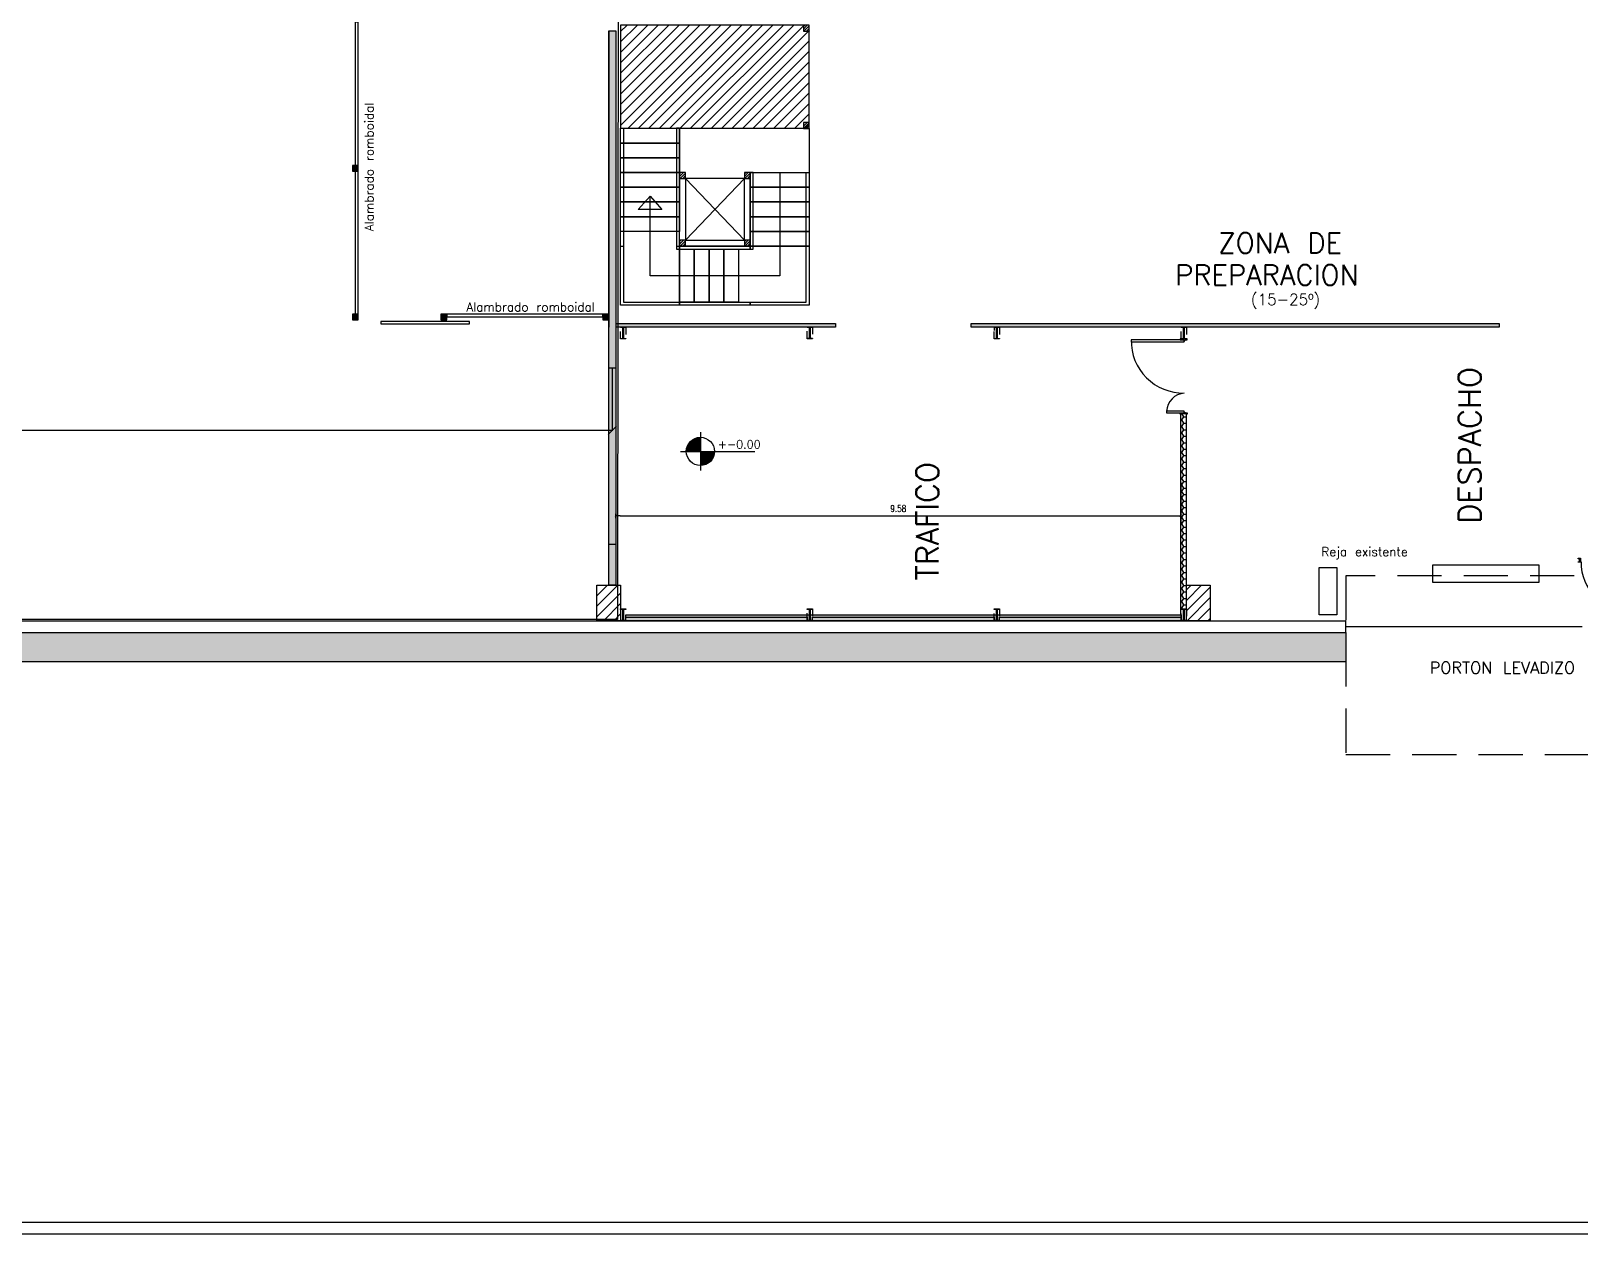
# Model space of a CAD drawing. Header units: millimetres. Extents: x 403 to 619, y 594 to 709.
# Drawn here: x 462.98 to 489.23, y 594.22 to 614.62 of the extents above; entities that cross this region are included whole.
import ezdxf

# ---------------------------------------------------------------- set-up
doc = ezdxf.new("R2010")
doc.units = ezdxf.units.MM
doc.linetypes.add('HIDDEN2', pattern=[0.1875, 0.125, -0.0625])
for name, color, linetype in [('Carpinterias', 5, 'Continuous'), ('Cortina Frigorífica', 252, 'Continuous'), ('COTAS', 6, 'Continuous'), ('Durlock', 30, 'Continuous'), ('Estructura metàlica', 3, 'Continuous'), ('Hatch', 252, 'Continuous'), ('Hatch ANMAT', 252, 'Continuous'), ('HATCH MINISTERIO', 252, 'Continuous'), ('Mobiliario', 8, 'Continuous'), ('Parantes', 1, 'Continuous'), ('Parantes alambrado', 3, 'Continuous'), ('Rejas', 3, 'Continuous'), ('Rotulo', 5, 'Continuous'), ('SOLICITACIONES ANMAT', 1, 'Continuous'), ('VISTAS', 7, 'Continuous')]:
    doc.layers.add(name, color=color, linetype=linetype)
doc.layers.add('Muros', color=1, linetype='Continuous', lineweight=25)
doc.styles.add('ARIAL', font='verdana.ttf')
doc.styles.add('RR', font='ROMANS.shx', dxfattribs={"width": 0.8})
doc.styles.get("Standard").update_dxf_attribs({"font": 'txt.shx'})
doc.dimstyles.new('200', dxfattribs={"dimscale": 0.2, "dimtxt": 1.8, "dimasz": 0.7, "dimexe": 0, "dimexo": 0.1, "dimgap": 0.08, "dimtad": 1, "dimzin": 5, "dimdsep": 46, "dimtxsty": 'ARIAL', "dimblk": 'OBLIQUE', "dimcen": -0.2, "dimdle": 0.05, "dimclrd": 1, "dimclre": 252, "dimclrt": 1, "dimadec": 3, "dimazin": 0, "dimtfac": 1, "dimtix": 1, "dimtmove": 2, "dimatfit": 3, "dimldrblk": 'NONE', "dimfxl": 0, "dimtolj": 1, "dimtzin": 5, "dimlwd": -1, "dimarcsym": 0})
doc.dimstyles.new('n-cota75', dxfattribs={"dimscale": 0.75, "dimtxt": 0.15, "dimasz": 0.1, "dimexe": 0.18, "dimexo": 0.0625, "dimgap": 0.09, "dimtad": 1, "dimzin": 4, "dimdsep": 46, "dimtxsty": 'RR', "dimblk1": 'COTA_N', "dimblk2": 'COTA_N', "dimsah": 1, "dimcen": 0.09, "dimclrd": 15, "dimclre": 8, "dimclrt": 256, "dimadec": 0, "dimazin": 0, "dimtfac": 1, "dimtix": 1, "dimtmove": 0, "dimatfit": 3, "dimldrblk": 'COTA_N', "dimfxl": 1, "dimtolj": 1, "dimtzin": 0, "dimarcsym": 0})

# ---------------------------------------------------------------- blocks, each defined once
blk = doc.blocks.new('A$C3E6B7836')
h = blk.add_hatch()
h.set_pattern_fill('ANSI31', color=256, style=0)
h.set_pattern_definition([(45, (-13.37838, -34.88476), (-0.08838835, 0.08838835), [])])
h.paths.add_polyline_path([(-0.2, -0.3), (-0.2, 0.3), (0.2, 0.3), (0.2, -0.3)])
blk.add_lwpolyline([(-0.2, -0.3), (-0.2, 0.3), (0.2, 0.3), (0.2, -0.3), (-0.2, -0.3)])
blk = doc.blocks.new('A$C03681B39')
at = {"layer": 'Parantes'}
h = blk.add_hatch(dxfattribs=at)
h.set_pattern_fill('ANSI31', color=256, style=0)
h.set_pattern_definition([(45, (-954.46899, -298.59024), (-0.088388348, 0.088388348), [])])
h.paths.add_polyline_path([(1.75, -3.199964), (0, -3.2), (0, 0), (1.75, 0), (1.75, -2.2)])
at = {"layer": 'VISTAS'}
h = blk.add_hatch(dxfattribs=at)
h.set_pattern_fill('ANSI31', color=1, scale=0.25, style=0)
h.set_pattern_definition([(45, (-951.96899, -299.590128), (-0.0220970869, 0.0220970869), [])])
edge = h.paths.add_edge_path()
edge.add_line((2.5, -1.09993), (2.5, -0.99993))
edge.add_line((2.5, -0.99993), (2.6, -0.99993))
edge.add_line((2.6, -0.99993), (2.6, -1.09993))
edge.add_line((2.6, -1.09993), (2.497312, -1.09993))
h = blk.add_hatch(dxfattribs=at)
h.set_pattern_fill('ANSI31', color=1, scale=0.25, style=0)
h.set_pattern_definition([(45, (-950.82168, -299.590128), (-0.0220970869, 0.0220970869), [])])
edge = h.paths.add_edge_path()
edge.add_line((3.647312, -1.09993), (3.647312, -0.99993))
edge.add_line((3.647312, -0.99993), (3.747312, -0.99993))
edge.add_line((3.747312, -0.99993), (3.747312, -1.09993))
edge.add_line((3.747312, -1.09993), (3.644624, -1.09993))
h = blk.add_hatch(dxfattribs=at)
h.set_pattern_fill('ANSI31', color=1, scale=0.25, style=0)
h.set_pattern_definition([(45, (-951.96899, -300.69009), (-0.0220970869, 0.0220970869), [])])
edge = h.paths.add_edge_path()
edge.add_line((2.5, -2.199894), (2.5, -2.099894))
edge.add_line((2.5, -2.099894), (2.6, -2.099894))
edge.add_line((2.6, -2.099894), (2.6, -2.199894))
edge.add_line((2.6, -2.199894), (2.497312, -2.199894))
h = blk.add_hatch(dxfattribs=at)
h.set_pattern_fill('ANSI31', color=1, scale=0.25, style=0)
h.set_pattern_definition([(45, (-950.82168, -300.69009), (-0.0220970869, 0.0220970869), [])])
edge = h.paths.add_edge_path()
edge.add_line((3.647312, -2.199894), (3.647312, -2.099894))
edge.add_line((3.647312, -2.099894), (3.747312, -2.099894))
edge.add_line((3.747312, -2.099894), (3.747312, -2.199894))
edge.add_line((3.747312, -2.199894), (3.644624, -2.199894))
h = blk.add_hatch(dxfattribs=at)
h.set_pattern_fill('ANSI31', color=1, scale=0.25, style=0)
h.set_pattern_definition([(45, (-954.466303, -301.690198), (-0.0220970869, 0.0220970869), [])])
edge = h.paths.add_edge_path()
edge.add_line((0.002688, -3.2), (0.002688, -3.1))
edge.add_line((0.002688, -3.1), (0.102688, -3.1))
edge.add_line((0.102688, -3.1), (0.102688, -3.2))
edge.add_line((0.102688, -3.2), (0, -3.2))
h = blk.add_hatch(dxfattribs=at)
h.set_pattern_fill('ANSI31', color=1, scale=0.25, style=0)
h.set_pattern_definition([(45, (-952.81899, -301.690162), (-0.0220970869, 0.0220970869), [])])
edge = h.paths.add_edge_path()
edge.add_line((1.65, -3.199964), (1.65, -3.099964))
edge.add_line((1.65, -3.099964), (1.75, -3.099964))
edge.add_line((1.75, -3.099964), (1.75, -3.199964))
edge.add_line((1.75, -3.199964), (1.647312, -3.199964))
at = {"layer": 'Parantes'}
blk.add_lwpolyline([(1.75, -3.199964), (0, -3.2), (0, 0), (1.75, 0), (1.75, -2.2), (1.75, -2.2), (1.75, -3.199964)], dxfattribs=at)
at = {"layer": 'Parantes', "color": 2}
for points in [[(3.75, -0.99993), (4.75, -0.99993), (4.75, 0.00007), (3.75, 0.00007), (3.75, -0.049966)], [(3.75, -0.94993), (3.75, -0.99993)], [(4.7, -2.19993), (4.75, -2.19993), (4.75, -0.99993), (3.75, -0.99993), (3.75, -2.19993)], [(3.75, -3.19993), (4.75, -3.19993), (4.75, -2.19993), (4.7, -2.19993)], [(3.75, -2.19993), (3.8, -2.19993)], [(3.8, -2.19993), (3.75, -2.19993), (3.75, -3.19993)]]:
    blk.add_lwpolyline(points, dxfattribs=at)
at = {"layer": 'Parantes', "color": 1}
for points in [[(2.5, -1.09993), (2.5, -0.99993), (2.6, -0.99993), (2.6, -1.09993), (2.497312, -1.09993), (2.497312, -1.09993)], [(3.647312, -1.09993), (3.647312, -0.99993), (3.747312, -0.99993), (3.747312, -1.09993), (3.644624, -1.09993), (3.644624, -1.09993)], [(2.5, -2.199894), (2.5, -2.099894), (2.6, -2.099894), (2.6, -2.199894), (2.497312, -2.199894), (2.497312, -2.199894)], [(3.647312, -2.199894), (3.647312, -2.099894), (3.747312, -2.099894), (3.747312, -2.199894), (3.644624, -2.199894), (3.644624, -2.199894)], [(0.002688, -3.2), (0.002688, -3.1), (0.102688, -3.1), (0.102688, -3.2), (0, -3.2), (0, -3.2)], [(1.652688, -3.199964), (1.652688, -3.099964), (1.752688, -3.099964), (1.752688, -3.199964), (1.65, -3.199964), (1.65, -3.199964)]]:
    blk.add_lwpolyline(points, dxfattribs=at)
at = {"layer": 'VISTAS', "color": 2}
for points in [[(1.752688, -3.199964), (4.75, -3.199894), (4.75, 0.000036), (1.75, 0.00007), (1.75, -0.049966), (4.7, -0.049966), (4.7, -3.149966), (2.5, -3.149966), (2.5, -3.199964)], [(1.75, 0.00007), (1.75, -0.99993), (2, -0.99993), (2, 0.00007), (1.75, 0.00007)], [(2, 0.00007), (2, -0.99993), (2.25, -0.99993), (2.25, 0.00007), (2, 0.00007)], [(2.25, 0.00007), (2.25, -0.99993), (2.5, -0.99993), (2.5, 0.00007), (2.25, 0.00007)], [(2.5, 0.00007), (2.5, -0.99993), (2.75, -0.99993), (2.75, 0.00007), (2.5, 0.00007)], [(2.75, 0.00007), (2.75, -0.99993), (3, -0.99993), (3, 0.00007), (2.75, 0.00007)], [(3, 0.00007), (3, -0.99993), (3.25, -0.99993), (3.25, 0.00007), (3, 0.00007)], [(3.25, 0.00007), (3.25, -0.99993), (3.5, -0.99993), (3.5, 0.00007), (3.25, 0.00007)], [(2.5, -2.199894), (3.75, -2.19993), (3.75, -0.99993), (1.75, -0.99993), (1.75, -0.94993), (3.8, -0.94993), (3.8, -2.24993), (2.5, -2.249821), (2.5, -2.2)], [(3.8, -1.24993), (4.7, -1.24993), (4.7, -0.99993), (3.8, -0.99993), (3.8, -1.24993)], [(3.8, -1.49993), (4.7, -1.49993), (4.7, -1.24993), (3.8, -1.24993), (3.8, -1.49993)], [(3.8, -1.74993), (4.7, -1.74993), (4.7, -1.49993), (3.8, -1.49993), (3.8, -1.74993)], [(3.8, -1.99993), (4.7, -1.99993), (4.7, -1.74993), (3.8, -1.74993), (3.8, -1.99993)], [(2.5, -2.19993), (2.5, -3.19993), (2.75, -3.19993), (2.75, -2.19993), (2.5, -2.19993)], [(2.75, -2.19993), (2.75, -3.19993), (3, -3.19993), (3, -2.19993), (2.75, -2.19993)], [(3, -2.19993), (3, -3.19993), (3.25, -3.19993), (3.25, -2.19993), (3, -2.19993)], [(3.25, -2.19993), (3.25, -3.19993), (3.5, -3.19993), (3.5, -2.19993), (3.25, -2.19993)], [(3.5, -2.19993), (3.5, -3.19993), (3.75, -3.19993), (3.75, -2.19993), (3.5, -2.19993)]]:
    blk.add_lwpolyline(points, dxfattribs=at)
at = {"layer": 'VISTAS', "color": 1}
for points in [[(2.5, -2.69993), (2.5, -2.69993), (4.25, -2.699959), (4.25, -0.499959), (2.9, -0.499959)], [(2.9, -0.499959), (3.13, -0.299966)], [(2.9, -0.499959), (3.13, -0.69993)], [(3.13, -0.69993), (3.13, -0.299966)]]:
    blk.add_lwpolyline(points, dxfattribs=at)
at = {"layer": 'VISTAS'}
for points in [[(2.6, -2.099894), (2.6, -1.09993), (3.644624, -1.09993), (3.647312, -2.099894), (2.6, -2.099894)], [(2.6, -2.099894), (3.644624, -1.09993)], [(2.6, -1.09993), (3.647312, -2.099894)]]:
    blk.add_lwpolyline(points, dxfattribs=at)
blk = doc.blocks.new('_OBLIQUE')
at = {"color": 0, "linetype": 'ByBlock', "ltscale": 0.05}
blk.add_line((-0.5, -0.5), (0.5, 0.5), dxfattribs=at)
blk = doc.blocks.new('*D46')
at = {"layer": 'COTAS', "color": 252, "lineweight": -2}
for p, q in [((445.256214, 609.330915), (445.256214, 607.850428)), ((472.836214, 608.890915), (472.836214, 607.850428))]:
    blk.add_line(p, q, dxfattribs=at)
at = {"layer": 'COTAS', "color": 1}
blk.add_line((445.246214, 607.850428), (472.846214, 607.850428), dxfattribs=at)
at = {"layer": 'Defpoints', "color": 0}
for p in [(445.256214, 609.350915), (472.836214, 608.910915), (472.836214, 607.850428)]:
    blk.add_point(p, dxfattribs=at)
at = {"layer": 'COTAS', "color": 1, "xscale": 0.14, "yscale": 0.14, "zscale": 0.14, "rotation": 180}
blk.add_blockref('_OBLIQUE', (445.256214, 607.850428), dxfattribs=at)
at = {"layer": 'COTAS', "color": 1, "xscale": 0.14, "yscale": 0.14, "zscale": 0.14}
blk.add_blockref('_OBLIQUE', (472.836214, 607.850428), dxfattribs=at)
at = {"layer": 'COTAS', "color": 1, "insert": (459.046214, 608.054708), "char_height": 0.36, "attachment_point": 5, "style": 'ARIAL'}
blk.add_mtext('\\A1;27.58', dxfattribs=at)
blk = doc.blocks.new('_None')
blk = doc.blocks.new('IPN_20')
for points in [[(0.045, 0.0075), (0.045, 0), (-0.045, 0), (-0.045, 0.0075), (-0.00565, 0.012), (-0.00565, 0.188), (-0.045, 0.1925), (-0.045, 0.2), (0.045, 0.2), (0.045, 0.1925), (0.00565, 0.188), (0.00565, 0.012), (0.045, 0.0075)], [(-0.00565, 0.2), (0.00565, 0.2)], [(0.00565, 0), (-0.00565, 0)]]:
    blk.add_lwpolyline(points)
blk = doc.blocks.new('COTA_N')
for p, q in [((-1, 0), (0, 0)), ((0, 0.5), (0, -0.5))]:
    blk.add_line(p, q)
at = {"const_width": 0.065}
blk.add_lwpolyline([(0.141421, 0.141421), (0.282843, 0.282843), (0, 0), (-0.141421, -0.141421), (-0.282843, -0.282843)], dxfattribs=at)
blk = doc.blocks.new('*D94')
at = {"layer": 'Defpoints', "color": 0}
for p in [(472.896214, 607.011546), (482.476214, 607.011546), (482.476214, 606.398415)]:
    blk.add_point(p, dxfattribs=at)
at = {"layer": 'Rejas', "color": 8, "lineweight": -2}
for p, q in [((472.896214, 606.964671), (472.896214, 606.263415)), ((482.476214, 606.964671), (482.476214, 606.263415))]:
    blk.add_line(p, q, dxfattribs=at)
at = {"layer": 'Rejas', "color": 15, "lineweight": -2}
blk.add_line((472.971214, 606.398415), (482.401214, 606.398415), dxfattribs=at)
at = {"layer": 'Rejas', "color": 15, "lineweight": -2, "xscale": 0.075, "yscale": 0.075, "zscale": 0.075, "rotation": 180}
blk.add_blockref('COTA_N', (472.896214, 606.398415), dxfattribs=at)
at = {"layer": 'Rejas', "color": 15, "lineweight": -2, "xscale": 0.075, "yscale": 0.075, "zscale": 0.075}
blk.add_blockref('COTA_N', (482.476214, 606.398415), dxfattribs=at)
at = {"layer": 'Rejas', "insert": (477.686214, 606.522165), "char_height": 0.1125, "attachment_point": 5, "style": 'RR'}
blk.add_mtext('\\A1;9.58', dxfattribs=at)
blk = doc.blocks.new('A$C258F5DB7')
at = {"color": 1}
for points in [[(-0.9, 0), (-0.93, 0), (-0.93, 0.01), (-0.89, 0.01), (-0.89, -0.06), (-0.93, -0.06), (-0.93, -0.05), (-0.9, -0.05), (-0.9, 0)], [(0, 0), (0.03, 0), (0.03, 0.01), (-0.01, 0.01), (-0.01, -0.06), (0.03, -0.06), (0.03, -0.05), (0, -0.05), (0, 0)], [(-0.01, -0.05), (-0.01, -0.92), (-0.06, -0.92), (-0.06, -0.05), (-0.01, -0.05)]]:
    blk.add_lwpolyline(points, dxfattribs=at)
blk.add_arc((-0.01, -0.05), 0.871, 180, 266.7108, dxfattribs=at)

msp = doc.modelspace()

# ---------------------------------------------------------------- hatches: boundary and pattern name
at = {"layer": 'COTAS'}
h = msp.add_hatch(dxfattribs=at)
h.set_pattern_fill('HONEY', color=252, scale=0.02)
h.set_pattern_definition([(0, (-995.277353, -395.26093), (0.09525, 0.0549926129), [0.0635, -0.127]), (120, (-995.277353, -395.26093), (-0.0952499998, 0.0549926133), [0.0635, -0.127]), (60, (-995.277353, -395.26093), (2e-10, 0.1099852262), [-0.127, 0.0635])])
h.paths.add_polyline_path([(482.576214, 604.820915), (482.476214, 604.820915), (482.476214, 608.133273), (482.576214, 608.133273)])
h = msp.add_hatch(color=256, dxfattribs=at)
h.dxf.hatch_style = 1
h.paths.add_polyline_path([(474.33113, 607.730001, 0.410653053), (474.093688, 607.4928), (474.33113, 607.4928)])
h = msp.add_hatch(color=256, dxfattribs=at)
h.dxf.hatch_style = 1
h.paths.add_polyline_path([(474.331152, 607.49025), (474.331152, 607.253049, 0.410653053), (474.568593, 607.49025)])
h = msp.add_hatch(color=256, dxfattribs=at)
h.dxf.hatch_style = 1
h.paths.add_polyline_path([(474.331152, 607.253049, 0.410653053), (474.568593, 607.49025), (474.331152, 607.49025)])
h = msp.add_hatch(color=256, dxfattribs=at)
h.dxf.hatch_style = 1
h.paths.add_polyline_path([(474.331152, 607.253049, 0.410653053), (474.568593, 607.49025), (474.331152, 607.49025)])
h = msp.add_hatch(dxfattribs=at)
h.set_pattern_fill('HONEY', color=252, scale=0.02)
h.set_pattern_definition([(0, (-3328.87808, -575.502), (0.09525, 0.0549926129), [0.0635, -0.127]), (120, (-3328.87808, -575.502), (-0.0952499998, 0.05499261326), [0.0635, -0.127]), (60, (-3328.87808, -575.502), (2e-10, 0.10998522616), [-0.127, 0.0635])])
h.paths.add_polyline_path([(482.486214, 604.620915), (482.486214, 604.720915), (473.066214, 604.720915), (473.066214, 604.620915)])
at = {"layer": 'Hatch'}
h = msp.add_hatch(color=256, dxfattribs=at)
h.dxf.hatch_style = 1
h.paths.add_polyline_path([(451.426214, 604.420915), (485.276214, 604.420915), (485.276214, 603.920915), (451.426214, 603.920915)])
at = {"layer": 'Muros'}
msp.add_hatch(color=256, dxfattribs=at).paths.add_polyline_path([(472.896214, 614.620915), (472.776214, 614.620915), (472.776214, 608.910915), (472.896214, 608.910915)])
h = msp.add_hatch(color=256, dxfattribs=at)
h.dxf.hatch_style = 1
h.paths.add_polyline_path([(472.896214, 605.910915), (472.776214, 605.910915), (472.776214, 605.220915), (472.896214, 605.220915)])
at = {"layer": 'Rejas'}
h = msp.add_hatch(color=252, dxfattribs=at)
h.dxf.hatch_style = 1
h.paths.add_polyline_path([(472.896214, 609.660773), (472.896214, 609.600773), (476.140564, 609.600773), (476.140564, 609.604811), (476.230564, 609.604811), (476.230564, 609.600773), (476.250871, 609.600773), (476.024713, 609.600844), (476.620564, 609.600844), (476.620564, 609.660773)])
h = msp.add_hatch(color=252, dxfattribs=at)
h.dxf.hatch_style = 1
h.paths.add_polyline_path([(478.920564, 609.660773), (487.876214, 609.660773), (487.876214, 609.600915), (482.576214, 609.600915), (479.400564, 609.600915), (478.920564, 609.600915)])
h = msp.add_hatch(color=252, dxfattribs=at)
h.dxf.hatch_style = 1
h.paths.add_polyline_path([(472.896214, 605.910915), (472.776214, 605.910915), (472.776214, 608.910915), (472.896214, 608.910915)])
at = {"layer": 'Rotulo'}
h = msp.add_hatch(color=252, dxfattribs=at)
h.dxf.hatch_style = 1
h.paths.add_polyline_path([(468.427379, 612.24154), (468.527379, 612.24154), (468.527379, 612.34154), (468.427379, 612.34154)])
h = msp.add_hatch(color=252, dxfattribs=at)
h.dxf.hatch_style = 1
h.paths.add_polyline_path([(468.427379, 609.720915), (468.527379, 609.720915), (468.527379, 609.820915), (468.427379, 609.820915)])
h = msp.add_hatch(color=252, dxfattribs=at)
h.dxf.hatch_style = 1
h.paths.add_polyline_path([(469.927379, 609.720915), (470.027379, 609.720915), (470.027379, 609.820915), (469.927379, 609.820915)])
h = msp.add_hatch(color=252, dxfattribs=at)
h.dxf.hatch_style = 1
h.paths.add_polyline_path([(472.676214, 609.720915), (472.776214, 609.720915), (472.776214, 609.820915), (472.676214, 609.820915)])

# ---------------------------------------------------------------- linework, layer by layer
for p, q in [((451.426214, 604.620915), (485.276214, 604.620915)), ((485.276214, 604.520915), (489.286214, 604.520915))]:
    msp.add_line(p, q)
at = {"color": 2}
for p, q in [((499.376214, 594.220915), (409.076214, 594.220915)), ((409.276214, 594.420915), (499.176214, 594.420915))]:
    msp.add_line(p, q, dxfattribs=at)
for points in [[(451.426214, 604.420915), (485.276214, 604.420915), (485.276214, 603.920915), (451.426214, 603.920915), (451.426214, 604.420915)], [(485.276214, 604.420915), (485.276214, 604.620915)]]:
    msp.add_lwpolyline(points)
at = {"color": 5}
msp.add_lwpolyline([(488.892526, 603.762381), (488.892526, 603.762381)], close=True, dxfattribs=at)
msp.add_lwpolyline([(488.892526, 603.762381), (488.892526, 603.762381)], close=True, dxfattribs=at)
at = {"layer": 'Carpinterias', "color": 1, "linetype": 'HIDDEN2', "ltscale": 6}
msp.add_lwpolyline([(490.276214, 605.381891), (485.276214, 605.381891), (485.276214, 602.350446), (490.276214, 602.350446)], close=True, dxfattribs=at)
at = {"layer": 'Cortina Frigorífica', "const_width": 0.0001}
msp.add_lwpolyline([(487.876214, 609.660773), (490.876214, 609.660773), (490.876214, 609.635773), (487.876214, 609.635773)], close=True, dxfattribs=at)
at = {"layer": 'COTAS'}
for points in [[(474.331152, 607.820167), (474.331152, 607.170524)], [(473.993717, 607.49025), (475.252909, 607.49025)]]:
    msp.add_lwpolyline(points, dxfattribs=at)
msp.add_circle((474.329819, 607.491824), 0.238779, dxfattribs=at)
at = {"layer": 'Durlock'}
for points in [[(472.896214, 609.660773), (476.620564, 609.660773), (476.620564, 609.600773), (472.896214, 609.600773)], [(482.476214, 604.720915), (482.476214, 608.133273)], [(482.576214, 605.134842), (482.576214, 608.133273)]]:
    msp.add_lwpolyline(points, dxfattribs=at)
for points in [[(478.920564, 609.600773), (478.920564, 609.660773), (487.876214, 609.660773), (487.876214, 609.600773)], [(482.486214, 604.620915), (473.066214, 604.620915), (473.066214, 604.720915), (482.486214, 604.720915)]]:
    msp.add_lwpolyline(points, close=True, dxfattribs=at)
at = {"layer": 'Estructura metàlica', "linetype": 'HIDDEN2'}
for points in [[(473.066214, 609.400773), (472.976214, 609.400773), (472.976214, 609.600773), (473.066214, 609.600773)], [(476.230564, 609.404811), (476.140564, 609.404811), (476.140564, 609.604811), (476.230564, 609.604811)], [(479.400564, 609.400773), (479.310564, 609.400773), (479.310564, 609.600773), (479.400564, 609.600773)], [(482.576214, 609.400773), (482.486214, 609.400773), (482.486214, 609.600773), (482.576214, 609.600773)], [(476.230564, 604.621061), (476.140564, 604.621061), (476.140564, 604.821061), (476.230564, 604.821061)], [(479.400564, 604.62088), (479.310564, 604.62088), (479.310564, 604.82088), (479.400564, 604.82088)], [(482.576214, 604.620915), (482.486214, 604.620915), (482.486214, 604.820915), (482.576214, 604.820915)]]:
    msp.add_lwpolyline(points, close=True, dxfattribs=at)
at = {"layer": 'Estructura metàlica'}
msp.add_lwpolyline([(479.310564, 609.600915), (479.310564, 609.540915)], dxfattribs=at)
for points in [[(473.066214, 604.680773), (476.140564, 604.680773), (476.140564, 604.620773), (473.066214, 604.620773)], [(476.230564, 604.680915), (479.310564, 604.680915), (479.310564, 604.620915), (476.230564, 604.620915)], [(479.400564, 604.680773), (482.486214, 604.680773), (482.486214, 604.620773), (479.400564, 604.620773)]]:
    msp.add_lwpolyline(points, close=True, dxfattribs=at)
at = {"layer": 'Hatch ANMAT'}
msp.add_lwpolyline([(472.974977, 655.220915), (472.926214, 604.640915), (419.426214, 604.640915), (419.426214, 636.871772), (441.714009, 649.349831), (445.177055, 651.044635), (445.325688, 651.093718), (472.986214, 666.877589), (472.986214, 666.877589), (472.986214, 666.877589)], dxfattribs=at)
at = {"layer": 'HATCH MINISTERIO', "ltscale": 0.01, "const_width": 0.01}
msp.add_lwpolyline([(466.017502, 604.640915), (419.426214, 604.640915), (419.426214, 636.871772), (441.714009, 649.349831), (445.177055, 651.044635), (445.383874, 647.844521), (466.226214, 659.524106), (466.226214, 659.524106), (466.226214, 659.524106)], dxfattribs=at)
at = {"layer": 'Mobiliario'}
for points in [[(484.826214, 605.522965), (485.126214, 605.522965), (485.126214, 604.722965), (484.826214, 604.722965)], [(486.749456, 605.270915), (486.749456, 605.570915), (488.549456, 605.570915), (488.549456, 605.270915)]]:
    msp.add_lwpolyline(points, close=True, dxfattribs=at)
at = {"layer": 'Muros'}
for p, q in [((472.776214, 614.620915), (472.776214, 609.600915)), ((472.896214, 614.620915), (472.896214, 609.600915))]:
    msp.add_line(p, q, dxfattribs=at)
for points in [[(472.776214, 608.910915), (472.776214, 614.620915), (472.896214, 614.620915), (472.896214, 608.910915)], [(472.776214, 605.220915), (472.776214, 605.910915)], [(472.896214, 605.910915), (472.896214, 605.220915), (472.776214, 605.220915)]]:
    msp.add_lwpolyline(points, dxfattribs=at)
at = {"layer": 'Parantes alambrado'}
for points in [[(468.477379, 614.770915), (468.477379, 612.34154), (468.527379, 612.34154), (468.527379, 614.770915), (468.477379, 614.770915)], [(468.477379, 612.24154), (468.477379, 609.820915), (468.527379, 609.820915), (468.527379, 612.24154), (468.477379, 612.24154)]]:
    msp.add_lwpolyline(points, dxfattribs=at)
for points in [[(468.427379, 612.24154), (468.527379, 612.24154), (468.527379, 612.34154), (468.427379, 612.34154)], [(468.427379, 609.720915), (468.527379, 609.720915), (468.527379, 609.820915), (468.427379, 609.820915)], [(468.911503, 609.694433), (468.911503, 609.654433), (470.411503, 609.654433), (470.411503, 609.694433)], [(469.927379, 609.720915), (470.027379, 609.720915), (470.027379, 609.820915), (469.927379, 609.820915)], [(470.027379, 609.770915), (472.676214, 609.770915), (472.676214, 609.820915), (470.027379, 609.820915)], [(472.676214, 609.720915), (472.776214, 609.720915), (472.776214, 609.820915), (472.676214, 609.820915)]]:
    msp.add_lwpolyline(points, close=True, dxfattribs=at)
at = {"layer": 'Rejas'}
msp.add_lwpolyline([(472.896214, 605.910915), (472.776214, 605.910915), (472.776214, 608.910915), (472.896214, 608.910915)], close=True, dxfattribs=at)
at = {"layer": 'Rejas', "const_width": 0.0015}
for points in [[(484.726214, 604.620915), (484.726214, 605.670915), (489.216214, 605.670915)], [(484.776214, 604.620915), (484.776214, 605.620915), (489.216214, 605.620915)], [(489.216214, 605.670915), (489.216214, 605.620915)]]:
    msp.add_lwpolyline(points, dxfattribs=at)
at = {"layer": 'SOLICITACIONES ANMAT'}
msp.add_line((482.525564, 609.393273), (482.486214, 609.393273), dxfattribs=at)
at = {"layer": 'SOLICITACIONES ANMAT', "color": 210}
msp.add_line((482.476214, 608.133273), (482.576214, 608.133273), dxfattribs=at)
for points in [[(482.476214, 609.390773), (482.476214, 609.400773), (482.466214, 609.400773), (482.466214, 609.380773), (482.536214, 609.380773), (482.536214, 609.365773), (482.546214, 609.365773), (482.546214, 609.375773), (482.546214, 609.380773), (482.576214, 609.380773), (482.586214, 609.380773), (482.586214, 609.400773), (482.576214, 609.400773)], [(482.476214, 608.133273), (482.476214, 608.123273), (482.466214, 608.123273), (482.466214, 608.143273), (482.536214, 608.143273), (482.536214, 608.158273), (482.546214, 608.158273), (482.546214, 608.148273), (482.546214, 608.143273), (482.576214, 608.143273), (482.586214, 608.143273), (482.586214, 608.123273), (482.576214, 608.123273)]]:
    msp.add_lwpolyline(points, dxfattribs=at)
for points in [[(482.536214, 609.380773), (481.636214, 609.380773), (481.636214, 609.350773), (482.536214, 609.350773)], [(482.536214, 608.173273), (482.236214, 608.173273), (482.236214, 608.143273), (482.536214, 608.143273)]]:
    msp.add_lwpolyline(points, close=True, dxfattribs=at)
for centre, radius, start, end in [((482.521214, 609.365773), 0.885127, 179.028978, 270.971022), ((482.561689, 608.155829), 0.325942, 94.482611, 176.932028)]:
    msp.add_arc(centre, radius, start, end, dxfattribs=at)

# ---------------------------------------------------------------- block references
at = {"color": 1, "xscale": -1, "rotation": 90}
msp.add_blockref('A$C03681B39', (472.976214, 614.720915), dxfattribs=at)
at = {"color": 7}
msp.add_blockref('A$C258F5DB7', (490.146214, 605.670915), dxfattribs=at)
for p in [(472.776214, 604.920915), (482.776214, 604.920915)]:
    msp.add_blockref('A$C3E6B7836', p)
at = {"layer": 'Estructura metàlica'}
for p in [(473.021214, 609.400773), (476.185564, 609.401061), (479.355564, 609.40088), (482.531214, 609.400915), (473.021214, 604.620773), (476.185564, 604.621061), (479.355564, 604.62088), (482.531214, 604.620915)]:
    msp.add_blockref('IPN_20', p, dxfattribs=at)

# ---------------------------------------------------------------- texts
for s, height, p in [('Alambrado romboidal', 0.15, (468.787018, 611.227027)), ('DESPACHO', 0.378, (487.564344, 606.265271)), ('TRAFICO', 0.378, (478.367186, 605.30373))]:
    msp.add_text(s, height=height, rotation=90).set_placement(p)
for s, height, p in [('ZONA DE ', 0.342537, (483.11493, 610.854219)), ('PREPARACION', 0.342537, (482.381228, 610.313088)), ('Alambrado romboidal', 0.15, (470.36075, 609.866398)), ('Reja existente', 0.15, (484.862134, 605.716398))]:
    msp.add_text(s, height=height).set_placement(p)
at = {"color": 1}
msp.add_text('PORTON LEVADIZO', height=0.2, dxfattribs=at).set_placement((486.698247, 603.723018))
at = {"insert": (483.665912, 610.162785), "char_height": 0.189, "attachment_point": 1}
msp.add_mtext_dynamic_manual_height_columns('(15-25º)', width=2.330591, gutter_width=0.027821, heights=[0], dxfattribs=at)
at = {"layer": 'COTAS'}
msp.add_text('+-0.00', height=0.138951, dxfattribs=at).set_placement((474.625798, 607.541892))

# ---------------------------------------------------------------- dimensions: what is measured, and where the dimension line sits
dim = msp.add_linear_dim(base=(472.836214, 607.850428), p1=(445.256214, 609.350915), p2=(472.836214, 608.910915), dimstyle='200', dxfattribs=at)
dim.commit()
dim.dimension.update_dxf_attribs({"geometry": '*D46', "text_midpoint": (459.046214, 608.054708)})
at = {"layer": 'Rejas'}
dim = msp.add_linear_dim(base=(482.476214, 606.398415), p1=(472.896214, 607.011546), p2=(482.476214, 607.011546), dimstyle='n-cota75', dxfattribs=at)
dim.commit()
dim.dimension.update_dxf_attribs({"geometry": '*D94', "text_midpoint": (477.686214, 606.522165)})

doc.saveas('drawing.dxf')
